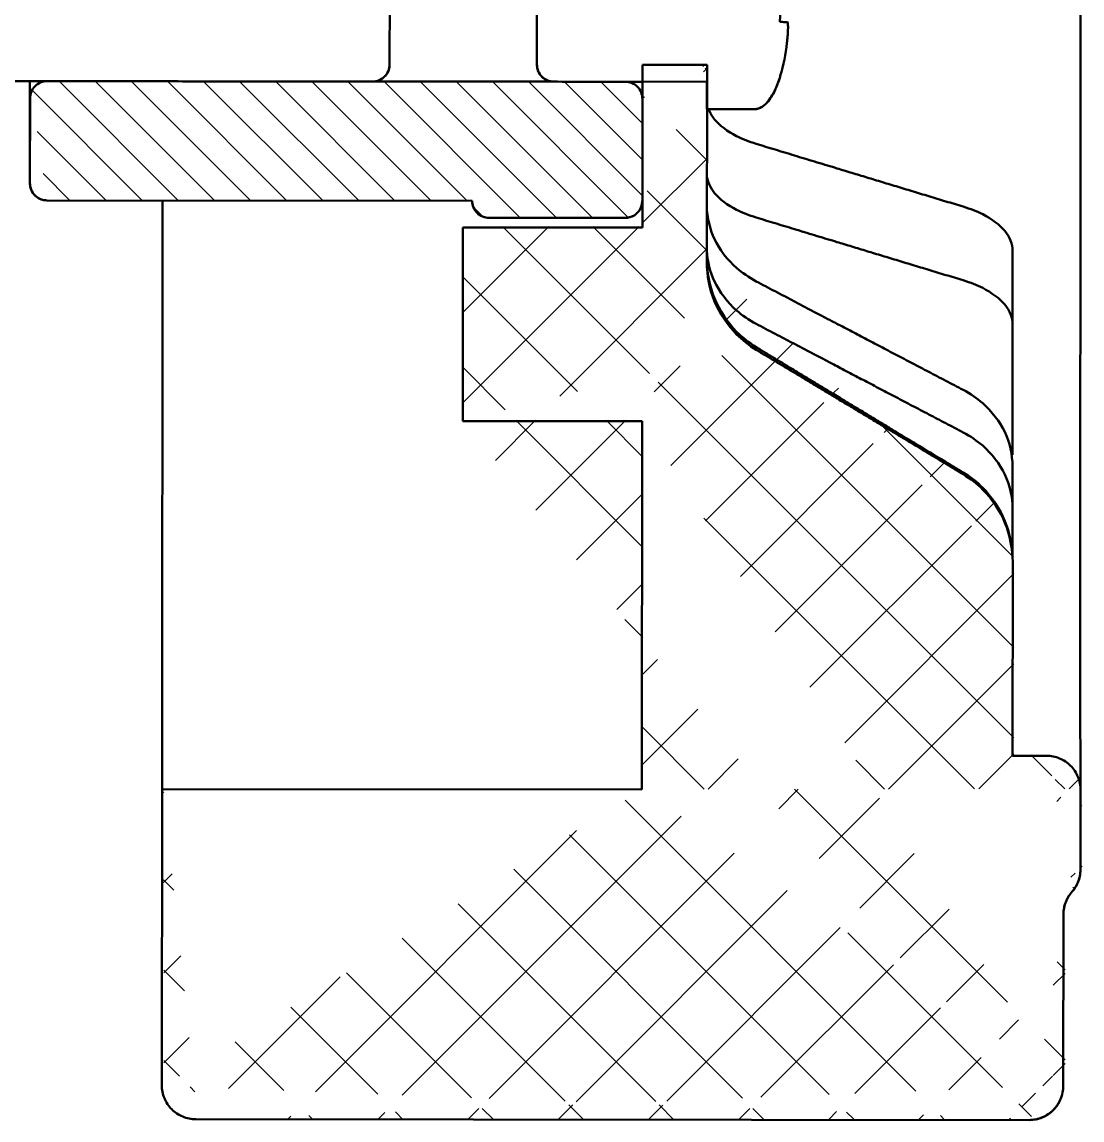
# Model space of a CAD drawing. Header units: inches. Extents: x -14 to 5184, y -66 to 1689.
# Drawn here: x 2471.72 to 2502.88, y 1568.76 to 1601.03 of the extents above; entities that cross this region are included whole.
import ezdxf

# ---------------------------------------------------------------- set-up
doc = ezdxf.new("R2010")
doc.units = ezdxf.units.IN
doc.header["$MEASUREMENT"] = 0
for name, color, linetype, lineweight in [('Видимые тонкие (ГОСТ)', 7, 'Continuous', 25), ('Видимый контур (ГОСТ)', 7, 'Continuous', 50), ('Штриховка (ГОСТ)', 7, 'Continuous', 18)]:
    doc.layers.add(name, color=color, linetype=linetype, lineweight=lineweight)

msp = doc.modelspace()

# ---------------------------------------------------------------- hatches: boundary and pattern name
at = {"layer": 'Штриховка (ГОСТ)', "ltscale": 0.5}
h = msp.add_hatch(dxfattribs=at)
h.set_pattern_fill('ANSI37', color=256, scale=15)
h.set_pattern_definition([(45, (-1048.1199, 862.4826), (-1.3258252, 1.3258252), []), (135, (-1048.1199, 862.4826), (-1.3258252, -1.3258252), [])])
edge = h.paths.add_edge_path()
edge.add_line((2489.9626, 1599.7812), (2491.8626, 1599.7831))
edge.add_line((2489.967, 1595.0179), (2489.9626, 1599.7812))
edge.add_line((2489.9635, 1598.7798), (2489.9663, 1595.7776))
edge.add_line((2484.6826, 1595.0179), (2489.967, 1595.0179))
edge.add_line((2491.8626, 1599.7831), (2491.8679, 1593.9787))
edge.add_line((2484.6826, 1589.3249), (2484.6826, 1595.0179))
edge.add_line((2489.965, 1589.3251), (2484.6826, 1589.3251))
edge.add_spline(control_points=[(2493.3256, 1591.487), (2493.1138, 1591.62), (2492.9098, 1591.7778), (2492.4853, 1592.2053), (2492.2387, 1592.5774), (2491.9648, 1593.2428), (2491.8803, 1593.6456), (2491.8682, 1594.0016)], knot_values=[0.1533423, 0.1533423, 0.1533423, 0.1533423, 0.2224938, 0.2224938, 0.3340767, 0.3340767, 0.4383753, 0.4383753, 0.4383753, 0.4383753], degree=3, periodic=0)
edge.add_spline(control_points=[(2500.8744, 1585.286), (2500.8671, 1585.6471), (2500.7812, 1586.0624), (2500.5027, 1586.7345), (2500.2552, 1587.1052), (2499.8305, 1587.5302), (2499.6294, 1587.6906), (2499.416, 1587.8189)], knot_values=[0.4495902, 0.4495902, 0.4495902, 0.4495902, 0.5564178, 0.5564178, 0.6678472, 0.6678472, 0.7366774, 0.7366774, 0.7366774, 0.7366774], degree=3, periodic=0)
edge.add_spline(control_points=[(2493.3256, 1591.487), (2495.8899, 1589.9392), (2499.416, 1587.8189)], knot_values=[0.2068793, 0.2068793, 0.2068793, 0.9123737, 0.9123737, 0.9123737], weights=[1.0088811, 1.0203141, 1.0064426], degree=2, periodic=0)
edge.add_line((2500.8761, 1585.1896), (2500.8814, 1579.4926))
edge.add_line((2500.8814, 1579.4926), (2501.8814, 1579.4936))
edge.add_spline(control_points=[(2502.6351, 1575.4942), (2502.5637, 1575.413), (2502.5009, 1575.3106), (2502.4144, 1575.1012), (2502.3856, 1574.956), (2502.3857, 1574.8325)], knot_values=[0.3763479, 0.3763479, 0.3763479, 0.3763479, 0.4072666, 0.4072666, 0.4442912, 0.4442912, 0.4442912, 0.4442912], degree=3, periodic=0)
edge.add_spline(control_points=[(2502.8845, 1576.1559), (2502.8846, 1576.0325), (2502.8559, 1575.8872), (2502.7694, 1575.6779), (2502.7066, 1575.5754), (2502.6351, 1575.4942)], knot_values=[0.444291, 0.444291, 0.444291, 0.444291, 0.4813156, 0.4813156, 0.5122343, 0.5122343, 0.5122343, 0.5122343], degree=3, periodic=0)
edge.add_line((2502.8823, 1578.4945), (2502.8845, 1576.1559))
edge.add_spline(control_points=[(2501.8814, 1579.4936), (2502.0048, 1579.4937), (2502.1501, 1579.4649), (2502.3782, 1579.3707), (2502.5014, 1579.2885), (2502.6761, 1579.1141), (2502.7585, 1578.9911), (2502.8532, 1578.7631), (2502.8822, 1578.6179), (2502.8823, 1578.4945)], knot_values=[0.2961944, 0.2961944, 0.2961944, 0.2961944, 0.3332183, 0.3332183, 0.3702424, 0.3702424, 0.4072668, 0.4072668, 0.4442915, 0.4442915, 0.4442915, 0.4442915], degree=3, periodic=0)
edge.add_line((2475.8823, 1578.4693), (2489.9823, 1578.4825))
edge.add_line((2475.8904, 1569.7647), (2475.8823, 1578.4693))
edge.add_spline(control_points=[(2476.8913, 1568.7656), (2476.7679, 1568.7655), (2476.6227, 1568.7942), (2476.3945, 1568.8885), (2476.2713, 1568.9707), (2476.0966, 1569.145), (2476.0142, 1569.2681), (2475.9196, 1569.496), (2475.8905, 1569.6413), (2475.8904, 1569.7647)], knot_values=[0, 0, 0, 0, 0.037024, 0.037024, 0.0740481, 0.0740481, 0.1110722, 0.1110722, 0.1480965, 0.1480965, 0.1480965, 0.1480965], degree=3, periodic=0)
edge.add_line((2501.3913, 1568.7884), (2476.8913, 1568.7656))
edge.add_spline(control_points=[(2502.3904, 1569.7894), (2502.3905, 1569.6659), (2502.3618, 1569.5207), (2502.2675, 1569.2925), (2502.1854, 1569.1693), (2502.011, 1568.9946), (2501.8879, 1568.9122), (2501.66, 1568.8176), (2501.5148, 1568.7885), (2501.3913, 1568.7884)], knot_values=[-0.1480969, -0.1480969, -0.1480969, -0.1480969, -0.1110725, -0.1110725, -0.0740482, -0.0740482, -0.037024, -0.037024, 0, 0, 0, 0], degree=3, periodic=0)
edge.add_line((2502.3857, 1574.8325), (2502.3904, 1569.7894))
edge.add_line((2489.972, 1578.4824), (2489.965, 1589.3251))
edge.add_spline(control_points=[(2502.3637, 1569.5587), (2502.3565, 1569.5282), (2502.3472, 1569.4955), (2502.3216, 1569.4211), (2502.3039, 1569.3789), (2502.2474, 1569.2668), (2502.2021, 1569.1987), (2502.0834, 1569.0602), (2502.004, 1568.9921), (2501.8272, 1568.8825), (2501.7268, 1568.8406), (2501.5479, 1568.7976), (2501.4693, 1568.7883), (2501.3912, 1568.7882)], knot_values=[0, 0, 0, 0, 0.0105576, 0.0105576, 0.0243585, 0.0243585, 0.0485574, 0.0485574, 0.0792156, 0.0792156, 0.1110337, 0.1110337, 0.134456, 0.134456, 0.134456, 0.134456], degree=3, periodic=0)
h = msp.add_hatch(dxfattribs=at)
h.set_pattern_fill('ANSI31', color=256, scale=6, angle=90)
h.set_pattern_definition([(135, (-935.4165, 862.4565), (-0.53033009, -0.53033009), [])])
edge = h.paths.add_edge_path()
edge.add_line((2484.9561, 1595.7774), (2472.4561, 1595.7888))
edge.add_spline(control_points=[(2472.4561, 1595.7888), (2472.3944, 1595.7889), (2472.3218, 1595.8034), (2472.2078, 1595.8507), (2472.1462, 1595.8919), (2472.0591, 1595.9793), (2472.018, 1596.0409), (2471.9709, 1596.155), (2471.9565, 1596.2277), (2471.9565, 1596.2894)], knot_values=[-0.0740532, -0.0740532, -0.0740532, -0.0740532, -0.055542, -0.055542, -0.0370297, -0.0370297, -0.0185157, -0.0185157, 0, 0, 0, 0], degree=3, periodic=0)
edge.add_spline(control_points=[(2472.456, 1595.7881), (2472.4257, 1595.7881), (2472.3952, 1595.791), (2472.3132, 1595.8061), (2472.2619, 1595.8245), (2472.169, 1595.8756), (2472.1262, 1595.909), (2472.0571, 1595.9834), (2472.0289, 1596.0243), (2471.9943, 1596.095), (2471.9834, 1596.1233), (2471.9713, 1596.1664), (2471.9679, 1596.1809), (2471.9636, 1596.2033), (2471.9623, 1596.2114), (2471.9603, 1596.2257), (2471.9596, 1596.2321), (2471.9586, 1596.2417), (2471.9583, 1596.2454), (2471.9575, 1596.2553), (2471.9572, 1596.2599), (2471.9564, 1596.2766), (2471.9564, 1596.2788), (2471.9562, 1596.2904), (2471.9562, 1596.2968), (2471.9559, 1596.325), (2471.9558, 1596.3532), (2471.9553, 1596.5015), (2471.9551, 1596.6964), (2471.9548, 1597.23), (2471.9547, 1597.5751), (2471.9549, 1598.3622), (2471.955, 1598.8115), (2471.9553, 1599.2886)], knot_values=[1.0581138, 1.0581138, 1.0581138, 1.0581138, 1.0672072, 1.0672072, 1.0831379, 1.0831379, 1.0990313, 1.0990313, 1.113614, 1.113614, 1.1226574, 1.1226574, 1.1271294, 1.1271294, 1.1296951, 1.1296951, 1.1318693, 1.1318693, 1.133435, 1.133435, 1.1367674, 1.1367674, 1.1494336, 1.1494336, 1.1752432, 1.1752432, 1.2315282, 1.2315282, 1.3909556, 1.3909556, 1.5503199, 1.5503199, 1.7063868, 1.7063868, 1.7063868, 1.7063868], degree=3, periodic=0)
edge.add_spline(control_points=[(2472.4561, 1595.7888), (2472.3944, 1595.7889), (2472.3218, 1595.8034), (2472.2078, 1595.8507), (2472.1462, 1595.8919), (2472.0591, 1595.9793), (2472.018, 1596.0409), (2471.9709, 1596.155), (2471.9565, 1596.2277), (2471.9565, 1596.2894)], knot_values=[-0.0740532, -0.0740532, -0.0740532, -0.0740532, -0.055542, -0.055542, -0.0370297, -0.0370297, -0.0185157, -0.0185157, 0, 0, 0, 0], degree=3, periodic=0)
edge.add_spline(control_points=[(2472.456, 1595.7881), (2472.4257, 1595.7881), (2472.3952, 1595.791), (2472.3132, 1595.8061), (2472.2619, 1595.8245), (2472.169, 1595.8756), (2472.1262, 1595.909), (2472.0571, 1595.9834), (2472.0289, 1596.0243), (2471.9943, 1596.095), (2471.9834, 1596.1233), (2471.9713, 1596.1664), (2471.9679, 1596.1809), (2471.9636, 1596.2033), (2471.9623, 1596.2114), (2471.9603, 1596.2257), (2471.9596, 1596.2321), (2471.9586, 1596.2417), (2471.9583, 1596.2454), (2471.9575, 1596.2553), (2471.9572, 1596.2599), (2471.9564, 1596.2766), (2471.9564, 1596.2788), (2471.9562, 1596.2904), (2471.9562, 1596.2968), (2471.9559, 1596.325), (2471.9558, 1596.3532), (2471.9553, 1596.5015), (2471.9551, 1596.6964), (2471.9548, 1597.23), (2471.9547, 1597.5751), (2471.9549, 1598.3622), (2471.955, 1598.8115), (2471.9553, 1599.2886)], knot_values=[1.0581138, 1.0581138, 1.0581138, 1.0581138, 1.0672072, 1.0672072, 1.0831379, 1.0831379, 1.0990313, 1.0990313, 1.113614, 1.113614, 1.1226574, 1.1226574, 1.1271294, 1.1271294, 1.1296951, 1.1296951, 1.1318693, 1.1318693, 1.133435, 1.133435, 1.1367674, 1.1367674, 1.1494336, 1.1494336, 1.1752432, 1.1752432, 1.2315282, 1.2315282, 1.3909556, 1.3909556, 1.5503199, 1.5503199, 1.7063868, 1.7063868, 1.7063868, 1.7063868], degree=3, periodic=0)
edge.add_spline(control_points=[(2472.4561, 1595.7888), (2472.3944, 1595.7889), (2472.3218, 1595.8034), (2472.2078, 1595.8507), (2472.1462, 1595.8919), (2472.0591, 1595.9793), (2472.018, 1596.0409), (2471.9709, 1596.155), (2471.9565, 1596.2277), (2471.9565, 1596.2894)], knot_values=[-0.0740532, -0.0740532, -0.0740532, -0.0740532, -0.055542, -0.055542, -0.0370297, -0.0370297, -0.0185157, -0.0185157, 0, 0, 0, 0], degree=3, periodic=0)
edge.add_spline(control_points=[(2472.456, 1595.7881), (2472.4257, 1595.7881), (2472.3952, 1595.791), (2472.3132, 1595.8061), (2472.2619, 1595.8245), (2472.169, 1595.8756), (2472.1262, 1595.909), (2472.0571, 1595.9834), (2472.0289, 1596.0243), (2471.9943, 1596.095), (2471.9834, 1596.1233), (2471.9713, 1596.1664), (2471.9679, 1596.1809), (2471.9636, 1596.2033), (2471.9623, 1596.2114), (2471.9603, 1596.2257), (2471.9596, 1596.2321), (2471.9586, 1596.2417), (2471.9583, 1596.2454), (2471.9575, 1596.2553), (2471.9572, 1596.2599), (2471.9564, 1596.2766), (2471.9564, 1596.2788), (2471.9562, 1596.2904), (2471.9562, 1596.2968), (2471.9559, 1596.325), (2471.9558, 1596.3532), (2471.9553, 1596.5015), (2471.9551, 1596.6964), (2471.9548, 1597.23), (2471.9547, 1597.5751), (2471.9549, 1598.3622), (2471.955, 1598.8115), (2471.9553, 1599.2886)], knot_values=[1.0581138, 1.0581138, 1.0581138, 1.0581138, 1.0672072, 1.0672072, 1.0831379, 1.0831379, 1.0990313, 1.0990313, 1.113614, 1.113614, 1.1226574, 1.1226574, 1.1271294, 1.1271294, 1.1296951, 1.1296951, 1.1318693, 1.1318693, 1.133435, 1.133435, 1.1367674, 1.1367674, 1.1494336, 1.1494336, 1.1752432, 1.1752432, 1.2315282, 1.2315282, 1.3909556, 1.3909556, 1.5503199, 1.5503199, 1.7063868, 1.7063868, 1.7063868, 1.7063868], degree=3, periodic=0)
edge.add_spline(control_points=[(2472.4561, 1595.7888), (2472.3944, 1595.7889), (2472.3218, 1595.8034), (2472.2078, 1595.8507), (2472.1462, 1595.8919), (2472.0591, 1595.9793), (2472.018, 1596.0409), (2471.9709, 1596.155), (2471.9565, 1596.2277), (2471.9565, 1596.2894)], knot_values=[-0.0740532, -0.0740532, -0.0740532, -0.0740532, -0.055542, -0.055542, -0.0370297, -0.0370297, -0.0185157, -0.0185157, 0, 0, 0, 0], degree=3, periodic=0)
edge.add_spline(control_points=[(2472.456, 1595.7881), (2472.4257, 1595.7881), (2472.3952, 1595.791), (2472.3132, 1595.8061), (2472.2619, 1595.8245), (2472.169, 1595.8756), (2472.1262, 1595.909), (2472.0571, 1595.9834), (2472.0289, 1596.0243), (2471.9943, 1596.095), (2471.9834, 1596.1233), (2471.9713, 1596.1664), (2471.9679, 1596.1809), (2471.9636, 1596.2033), (2471.9623, 1596.2114), (2471.9603, 1596.2257), (2471.9596, 1596.2321), (2471.9586, 1596.2417), (2471.9583, 1596.2454), (2471.9575, 1596.2553), (2471.9572, 1596.2599), (2471.9564, 1596.2766), (2471.9564, 1596.2788), (2471.9562, 1596.2904), (2471.9562, 1596.2968), (2471.9559, 1596.325), (2471.9558, 1596.3532), (2471.9553, 1596.5015), (2471.9551, 1596.6964), (2471.9548, 1597.23), (2471.9547, 1597.5751), (2471.9549, 1598.3622), (2471.955, 1598.8115), (2471.9553, 1599.2886)], knot_values=[1.0581138, 1.0581138, 1.0581138, 1.0581138, 1.0672072, 1.0672072, 1.0831379, 1.0831379, 1.0990313, 1.0990313, 1.113614, 1.113614, 1.1226574, 1.1226574, 1.1271294, 1.1271294, 1.1296951, 1.1296951, 1.1318693, 1.1318693, 1.133435, 1.133435, 1.1367674, 1.1367674, 1.1494336, 1.1494336, 1.1752432, 1.1752432, 1.2315282, 1.2315282, 1.3909556, 1.3909556, 1.5503199, 1.5503199, 1.7063868, 1.7063868, 1.7063868, 1.7063868], degree=3, periodic=0)
edge.add_spline(control_points=[(2472.4561, 1595.7888), (2472.3944, 1595.7889), (2472.3218, 1595.8034), (2472.2078, 1595.8507), (2472.1462, 1595.8919), (2472.0591, 1595.9793), (2472.018, 1596.0409), (2471.9709, 1596.155), (2471.9565, 1596.2277), (2471.9565, 1596.2894)], knot_values=[-0.0740532, -0.0740532, -0.0740532, -0.0740532, -0.055542, -0.055542, -0.0370297, -0.0370297, -0.0185157, -0.0185157, 0, 0, 0, 0], degree=3, periodic=0)
edge.add_spline(control_points=[(2472.456, 1595.7881), (2472.4257, 1595.7881), (2472.3952, 1595.791), (2472.3132, 1595.8061), (2472.2619, 1595.8245), (2472.169, 1595.8756), (2472.1262, 1595.909), (2472.0571, 1595.9834), (2472.0289, 1596.0243), (2471.9943, 1596.095), (2471.9834, 1596.1233), (2471.9713, 1596.1664), (2471.9679, 1596.1809), (2471.9636, 1596.2033), (2471.9623, 1596.2114), (2471.9603, 1596.2257), (2471.9596, 1596.2321), (2471.9586, 1596.2417), (2471.9583, 1596.2454), (2471.9575, 1596.2553), (2471.9572, 1596.2599), (2471.9564, 1596.2766), (2471.9564, 1596.2788), (2471.9562, 1596.2904), (2471.9562, 1596.2968), (2471.9559, 1596.325), (2471.9558, 1596.3532), (2471.9553, 1596.5015), (2471.9551, 1596.6964), (2471.9548, 1597.23), (2471.9547, 1597.5751), (2471.9549, 1598.3622), (2471.955, 1598.8115), (2471.9553, 1599.2886)], knot_values=[1.0581138, 1.0581138, 1.0581138, 1.0581138, 1.0672072, 1.0672072, 1.0831379, 1.0831379, 1.0990313, 1.0990313, 1.113614, 1.113614, 1.1226574, 1.1226574, 1.1271294, 1.1271294, 1.1296951, 1.1296951, 1.1318693, 1.1318693, 1.133435, 1.133435, 1.1367674, 1.1367674, 1.1494336, 1.1494336, 1.1752432, 1.1752432, 1.2315282, 1.2315282, 1.3909556, 1.3909556, 1.5503199, 1.5503199, 1.7063868, 1.7063868, 1.7063868, 1.7063868], degree=3, periodic=0)
edge.add_spline(control_points=[(2472.4561, 1595.7888), (2472.3944, 1595.7889), (2472.3218, 1595.8034), (2472.2078, 1595.8507), (2472.1462, 1595.8919), (2472.0591, 1595.9793), (2472.018, 1596.0409), (2471.9709, 1596.155), (2471.9565, 1596.2277), (2471.9565, 1596.2894)], knot_values=[-0.0740532, -0.0740532, -0.0740532, -0.0740532, -0.055542, -0.055542, -0.0370297, -0.0370297, -0.0185157, -0.0185157, 0, 0, 0, 0], degree=3, periodic=0)
edge.add_line((2471.9565, 1596.2894), (2471.9588, 1598.7902))
edge.add_spline(control_points=[(2471.9588, 1598.7902), (2471.9589, 1598.8519), (2471.9734, 1598.9246), (2472.0208, 1599.0387), (2472.062, 1599.1003), (2472.1494, 1599.1875), (2472.211, 1599.2286), (2472.325, 1599.2758), (2472.3976, 1599.2902), (2472.4593, 1599.2901)], knot_values=[0.148145, 0.148145, 0.148145, 0.148145, 0.1666737, 0.1666737, 0.1851987, 0.1851987, 0.2037152, 0.2037152, 0.2222222, 0.2222222, 0.2222222, 0.2222222], degree=3, periodic=0)
edge.add_line((2472.4593, 1599.2901), (2489.4593, 1599.275))
edge.add_spline(control_points=[(2489.4593, 1599.275), (2489.521, 1599.275), (2489.5936, 1599.2604), (2489.7075, 1599.2131), (2489.7691, 1599.1719), (2489.8563, 1599.0844), (2489.8974, 1599.0227), (2489.9445, 1598.9085), (2489.9589, 1598.8358), (2489.9588, 1598.774)], knot_values=[0.0740763, 0.0740763, 0.0740763, 0.0740763, 0.0925813, 0.0925813, 0.1110984, 0.1110984, 0.1296274, 0.1296274, 0.1481623, 0.1481623, 0.1481623, 0.1481623], degree=3, periodic=0)
edge.add_line((2489.9588, 1598.774), (2489.9561, 1595.7719))
edge.add_ellipse((2489.4561, 1595.7724), major_axis=(0.4234, 0.266), ratio=0.9999995, start_angle=237.81076, end_angle=327.81076, ccw=False)
edge.add_line((2489.4556, 1595.2724), (2485.4556, 1595.2761))
edge.add_ellipse((2485.4561, 1595.7761), major_axis=(-0.4234, -0.266), ratio=0.9999995, start_angle=-32.18924, end_angle=57.81076, ccw=False)
edge.add_line((2484.9561, 1595.7766), (2484.9561, 1595.7774))

# ---------------------------------------------------------------- linework, layer by layer
at = {"layer": 'Видимые тонкие (ГОСТ)', "ltscale": 0.5}
msp.add_line((2489.521, 1599.275), (2472.3976, 1599.2902), dxfattribs=at)
at = {"layer": 'Видимый контур (ГОСТ)'}
for p, q in [((2482.5304, 1599.7829), (2482.5332, 1602.7769)), ((2486.8626, 1602.7713), (2486.8598, 1599.7782)), ((2491.8598, 1599.7738), (2489.9598, 1599.7755)), ((2491.8544, 1593.9694), (2491.8598, 1599.7738)), ((2471.4592, 1599.289), (2472.4148, 1599.2882)), ((2487.3593, 1599.2769), (2491.8593, 1599.2729)), ((2489.5111, 1599.2723), (2489.9592, 1599.2719)), ((2491.8593, 1599.2729), (2491.8586, 1598.4721)), ((2471.9588, 1598.7902), (2471.9565, 1596.2894)), ((2491.8586, 1598.4721), (2493.2586, 1598.4708)), ((2493.2585, 1598.4688), (2491.8586, 1598.4701)), ((2484.956, 1595.7765), (2472.456, 1595.7881)), ((2472.4561, 1595.7888), (2484.9561, 1595.7774)), ((2475.8561, 1595.7857), (2475.8561, 1595.785)), ((2484.9533, 1595.7743), (2484.9533, 1595.7765)), ((2484.9561, 1595.7774), (2484.9561, 1595.7766)), ((2489.4525, 1595.2705), (2485.4525, 1595.2742)), ((2485.4556, 1595.2761), (2489.4556, 1595.2724)), ((2500.8407, 1588.3074), (2500.8412, 1592.1471)), ((2489.9501, 1589.3022), (2489.94, 1578.4767)), ((2500.8397, 1585.3939), (2500.8416, 1586.7333)), ((2500.8409, 1579.4666), (2500.8462, 1585.1636)), ((2501.8409, 1579.4657), (2500.8409, 1579.4666)), ((2489.94, 1578.4767), (2475.84, 1578.4897)), ((2502.8378, 1576.1262), (2502.84, 1578.4648)), ((2502.3319, 1569.7606), (2502.3366, 1574.8038)), ((2476.8309, 1568.784), (2501.3309, 1568.7613)), ((2476.831, 1568.7842), (2501.331, 1568.7615))]:
    msp.add_line(p, q, dxfattribs=at)
at = {"layer": 'Видимый контур (ГОСТ)', "ltscale": 0.5}
for p, q in [((2489.9598, 1599.7755), (2489.9598, 1594.9955)), ((2475.856, 1595.7857), (2475.84, 1578.4897)), ((2484.6826, 1594.9955), (2484.6826, 1589.3025)), ((2484.6826, 1594.9955), (2489.9598, 1594.9955)), ((2489.9501, 1589.3022), (2484.6826, 1589.3022)), ((2475.8319, 1569.7851), (2475.84, 1578.4897))]:
    msp.add_line(p, q, dxfattribs=at)
at = {"layer": 'Видимый контур (ГОСТ)', "extrusion": (0, 0, -1)}
for centre, major_axis, ratio, start_param, end_param in [((2488.7836, 1602.3546), (5.2238, -2.9448), 0.0017133, 6.2410328, 6.2812829), ((2488.7836, 1602.3546), (5.2238, -2.9448), 0.0017133, 6.2811944, 6.299893), ((2485.4533, 1595.7743), (0.2421, 0.4377), 0.9994161, 2.6375933, 4.2083897), ((2485.4561, 1595.7761), (-0.4234, -0.266), 0.9999995, 5.2741972, 6.8449935), ((2484.9611, 1601.2765), (-0.0051, -5.5), 0.0008567, 6.2650345, 6.282646), ((2484.9611, 1601.2765), (-0.0051, -5.5), 0.0008567, 6.2826452, 6.2831844), ((2489.4561, 1595.7724), (0.4234, 0.266), 0.9999995, 0.5618082, 2.1326045), ((2489.4533, 1595.7706), (-0.2421, -0.4377), 0.9994161, 5.2173778, 5.779186), ((2500.8611, 1601.2608), (0.0149, 16.0906), 0.0008563, 4.1103797, 4.2659064), ((2500.8609, 1601.2344), (0.0148, 16.0566), 0.000853, 3.5861538, 3.7420103)]:
    msp.add_ellipse(centre, major_axis=major_axis, ratio=ratio, start_param=start_param, end_param=end_param, dxfattribs=at)
at = {"layer": 'Видимый контур (ГОСТ)'}
for points, knots in [([(2502.8387, 1578.5159), (2502.8387, 1578.5197), (2502.8386, 1578.5245), (2502.838, 1578.5812), (2502.8373, 1578.6893), (2502.8352, 1579.2597), (2502.834, 1580.036), (2502.8324, 1582.2481), (2502.8321, 1583.7413), (2502.8325, 1587.2326), (2502.8332, 1589.275), (2502.8355, 1593.6459), (2502.8371, 1596.0288), (2502.841, 1600.8332), (2502.8434, 1603.3144), (2502.8486, 1608.064), (2502.8515, 1610.3915), (2502.8575, 1614.604), (2502.8606, 1616.5414), (2502.8667, 1619.7889), (2502.8698, 1621.1395), (2502.8754, 1623.0916), (2502.8781, 1623.7223), (2502.8805, 1623.9696), (2502.8808, 1623.9905), (2502.881, 1624.0037)], [0.2615678, 0.2615678, 0.2615678, 0.2615678, 0.2873283, 0.2873283, 0.5466366, 0.5466366, 1.2399176, 1.2399176, 1.9648387, 1.9648387, 2.6909411, 2.6909411, 3.417188, 3.417188, 4.143471, 4.143471, 4.8697608, 4.8697608, 5.5960387, 5.5960387, 6.3222664, 6.3222664, 7.0482955, 7.0482955, 7.1366388, 7.1366388, 7.1366388, 7.1366388]), ([(2487.3121, 1603.2717), (2487.3059, 1603.2711), (2487.2997, 1603.2704), (2487.2413, 1603.2622), (2487.1895, 1603.2464), (2487.0944, 1603.1997), (2487.05, 1603.1682), (2486.9742, 1603.0938), (2486.9419, 1603.0499), (2486.8934, 1602.9554), (2486.8766, 1602.9034), (2486.8667, 1602.8399), (2486.8653, 1602.8282), (2486.864, 1602.8138), (2486.8638, 1602.8104), (2486.8634, 1602.8047), (2486.8632, 1602.8023), (2486.863, 1602.7972), (2486.8629, 1602.7946), (2486.8627, 1602.7905), (2486.8627, 1602.7889), (2486.8626, 1602.7854), (2486.8625, 1602.7838), (2486.8624, 1602.7793), (2486.8624, 1602.7772), (2486.8623, 1602.7682), (2486.8623, 1602.7606), (2486.862, 1602.7174), (2486.8618, 1602.6583), (2486.8615, 1602.4944), (2486.8612, 1602.3886), (2486.8608, 1602.1465), (2486.8606, 1602.0079), (2486.8603, 1601.7142), (2486.8601, 1601.5553), (2486.8598, 1601.2375), (2486.8596, 1601.0745), (2486.8594, 1600.7647), (2486.8593, 1600.6141), (2486.8592, 1600.3438), (2486.8592, 1600.2207), (2486.8592, 1600.0171), (2486.8592, 1599.9341), (2486.8594, 1599.8176), (2486.8593, 1599.7936), (2486.8597, 1599.7664), (2486.8597, 1599.7642), (2486.86, 1599.7573), (2486.86, 1599.7553), (2486.8603, 1599.7496), (2486.8605, 1599.7454), (2486.861, 1599.7373), (2486.8613, 1599.7334), (2486.8622, 1599.7234), (2486.8629, 1599.717), (2486.8654, 1599.6975), (2486.8677, 1599.6842), (2486.8772, 1599.6393), (2486.887, 1599.608), (2486.9199, 1599.5309), (2486.9478, 1599.4862), (2487.0161, 1599.4072), (2487.0579, 1599.3721), (2487.1491, 1599.3177), (2487.1997, 1599.2976), (2487.2702, 1599.282), (2487.2892, 1599.2789), (2487.3084, 1599.2769)], [0.00509392, 0.00509392, 0.00509392, 0.00509392, 0.00695757, 0.00695757, 0.02279538, 0.02279538, 0.03873067, 0.03873067, 0.05466235, 0.05466235, 0.07059274, 0.07059274, 0.07408036, 0.07408036, 0.07519684, 0.07519684, 0.07607766, 0.07607766, 0.07734181, 0.07734181, 0.07864594, 0.07864594, 0.08085744, 0.08085744, 0.08629825, 0.08629825, 0.10261451, 0.10261451, 0.15218048, 0.15218048, 0.20103452, 0.20103452, 0.24891737, 0.24891737, 0.29675849, 0.29675849, 0.34458381, 0.34458381, 0.39240697, 0.39240697, 0.44023774, 0.44023774, 0.48809872, 0.48809872, 0.5360537, 0.5360537, 0.53995061, 0.53995061, 0.54116027, 0.54116027, 0.54271805, 0.54271805, 0.54394953, 0.54394953, 0.54589037, 0.54589037, 0.54993232, 0.54993232, 0.55967589, 0.55967589, 0.57509252, 0.57509252, 0.59102739, 0.59102739, 0.6069588, 0.6069588, 0.61270738, 0.61270738, 0.61270738, 0.61270738]), ([(2494.0036, 1601.5111), (2494.0063, 1601.4317), (2494.0076, 1601.3521), (2494.0074, 1601.1922), (2494.006, 1601.1117), (2494.0031, 1601.0314)], [0.000285993, 0.000285993, 0.000285993, 0.000285993, 0.02412546, 0.02412546, 0.048249921, 0.048249921, 0.048249921, 0.048249921]), ([(2494.0031, 1601.0314), (2494.0942, 1601.0306), (2494.156, 1601.0298), (2494.2114, 1601.0287), (2494.2202, 1601.0286), (2494.2254, 1601.028), (2494.2285, 1601.0237), (2494.2331, 1601.0085), (2494.2356, 1600.9971), (2494.2399, 1600.9515), (2494.2411, 1600.9206), (2494.2412, 1600.8386), (2494.2394, 1600.7861), (2494.2348, 1600.6989), (2494.232, 1600.6564), (2494.2224, 1600.5395), (2494.2145, 1600.4663), (2494.1714, 1600.0936), (2494.1097, 1599.759), (2494.0111, 1599.4387), (2494.0071, 1599.4258), (2494.0029, 1599.4128)], [0, 0, 0, 0, 0.0899519, 0.0899519, 0.1264019, 0.1264019, 0.2065144, 0.2065144, 0.2647303, 0.2647303, 0.3262898, 0.3262898, 0.4040246, 0.4040246, 0.473425, 0.473425, 0.5855119, 0.5855119, 1.2915776, 1.2915776, 1.3214008, 1.3214008, 1.3214008, 1.3214008]), ([(2482.0299, 1599.2826), (2482.0916, 1599.2826), (2482.1642, 1599.2969), (2482.2783, 1599.3441), (2482.3399, 1599.3852), (2482.4272, 1599.4725), (2482.4684, 1599.5341), (2482.5158, 1599.6483), (2482.5303, 1599.7211), (2482.5304, 1599.7829)], [0, 0, 0, 0, 0.01850408, 0.01850408, 0.037019123, 0.037019123, 0.05555129, 0.05555129, 0.074106859, 0.074106859, 0.074106859, 0.074106859]), ([(2482.077, 1599.2826), (2482.0844, 1599.2833), (2482.0918, 1599.2841), (2482.1515, 1599.2924), (2482.2033, 1599.3083), (2482.2983, 1599.355), (2482.3428, 1599.3865), (2482.4186, 1599.4609), (2482.4509, 1599.5048), (2482.4994, 1599.5992), (2482.5162, 1599.6512), (2482.5265, 1599.7169), (2482.528, 1599.7309), (2482.5291, 1599.7459), (2482.5293, 1599.7486), (2482.5297, 1599.7548), (2482.5298, 1599.7581), (2482.53, 1599.7628), (2482.5301, 1599.7645), (2482.5302, 1599.7681), (2482.5302, 1599.7696), (2482.5303, 1599.7731), (2482.5303, 1599.7746), (2482.5303, 1599.7761)], [0.004716334, 0.004716334, 0.004716334, 0.004716334, 0.006957566, 0.006957566, 0.022795383, 0.022795383, 0.038730673, 0.038730673, 0.054662352, 0.054662352, 0.070592739, 0.070592739, 0.074707003, 0.074707003, 0.075608939, 0.075608939, 0.07705342, 0.07705342, 0.078280624, 0.078280624, 0.080173107, 0.080173107, 0.083432196, 0.083432196, 0.083432196, 0.083432196]), ([(2486.8598, 1599.7782), (2486.8597, 1599.7163), (2486.8741, 1599.6435), (2486.9213, 1599.5292), (2486.9624, 1599.4675), (2487.0496, 1599.38), (2487.1111, 1599.3388), (2487.2251, 1599.2914), (2487.2976, 1599.2769), (2487.3593, 1599.2769)], [-0.074113445, -0.074113445, -0.074113445, -0.074113445, -0.055551585, -0.055551585, -0.037017386, -0.037017386, -0.018502767, -0.018502767, 0, 0, 0, 0]), ([(2493.2585, 1598.4688), (2493.297, 1598.4688), (2493.3359, 1598.4752), (2493.4102, 1598.499), (2493.4462, 1598.5167), (2493.5214, 1598.5644), (2493.5599, 1598.5966), (2493.646, 1598.6825), (2493.6907, 1598.7399), (2493.7957, 1598.897), (2493.8493, 1599.002), (2493.9383, 1599.2073), (2493.975, 1599.308), (2494.0074, 1599.4098)], [0, 0, 0, 0, 0.01155831, 0.01155831, 0.02339945, 0.02339945, 0.03827497, 0.03827497, 0.05988259, 0.05988259, 0.09495715, 0.09495715, 0.12701976, 0.12701976, 0.12701976, 0.12701976]), ([(2493.2586, 1598.4708), (2493.3054, 1598.4708), (2493.3508, 1598.48), (2493.4447, 1598.516), (2493.4911, 1598.5446), (2493.6509, 1598.6722), (2493.7411, 1598.8096), (2493.8779, 1599.0566), (2493.9468, 1599.2223), (2494.0066, 1599.4101)], [-0.30376401, -0.30376401, -0.30376401, -0.30376401, -0.28655729, -0.28655729, -0.26676724, -0.26676724, -0.21140051, -0.21140051, -0.14090322, -0.14090322, -0.14090322, -0.14090322]), ([(2471.9553, 1599.2886), (2471.955, 1598.8115), (2471.9549, 1598.3622), (2471.9547, 1597.5751), (2471.9548, 1597.23), (2471.9551, 1596.6964), (2471.9553, 1596.5015), (2471.9558, 1596.3532), (2471.9559, 1596.325), (2471.9562, 1596.2968), (2471.9562, 1596.2904), (2471.9564, 1596.2788), (2471.9564, 1596.2766), (2471.9572, 1596.2599), (2471.9575, 1596.2553), (2471.9583, 1596.2454), (2471.9586, 1596.2417), (2471.9596, 1596.2321), (2471.9603, 1596.2257), (2471.9623, 1596.2114), (2471.9636, 1596.2033), (2471.9679, 1596.1809), (2471.9713, 1596.1664), (2471.9834, 1596.1233), (2471.9943, 1596.095), (2472.0289, 1596.0243), (2472.0571, 1595.9834), (2472.1262, 1595.909), (2472.169, 1595.8756), (2472.2619, 1595.8245), (2472.3132, 1595.8061), (2472.3952, 1595.791), (2472.4257, 1595.7881), (2472.456, 1595.7881)], [1.05811383, 1.05811383, 1.05811383, 1.05811383, 1.21418078, 1.21418078, 1.37354505, 1.37354505, 1.53297242, 1.53297242, 1.58925742, 1.58925742, 1.61506703, 1.61506703, 1.62773328, 1.62773328, 1.63106566, 1.63106566, 1.63263132, 1.63263132, 1.63480551, 1.63480551, 1.63737127, 1.63737127, 1.64184327, 1.64184327, 1.65088669, 1.65088669, 1.6654694, 1.6654694, 1.6813627, 1.6813627, 1.69729341, 1.69729341, 1.70638682, 1.70638682, 1.70638682, 1.70638682]), ([(2472.4593, 1599.2901), (2472.3976, 1599.2902), (2472.325, 1599.2758), (2472.211, 1599.2286), (2472.1494, 1599.1875), (2472.062, 1599.1003), (2472.0208, 1599.0387), (2471.9734, 1598.9246), (2471.9589, 1598.8519), (2471.9588, 1598.7902)], [0.148145049, 0.148145049, 0.148145049, 0.148145049, 0.166651994, 0.166651994, 0.185168523, 0.185168523, 0.20369358, 0.20369358, 0.222222192, 0.222222192, 0.222222192, 0.222222192]), ([(2489.9588, 1598.774), (2489.9589, 1598.8358), (2489.9445, 1598.9085), (2489.8974, 1599.0227), (2489.8563, 1599.0844), (2489.7691, 1599.1719), (2489.7075, 1599.2131), (2489.5936, 1599.2604), (2489.521, 1599.275), (2489.4593, 1599.275)], [0.074076339, 0.074076339, 0.074076339, 0.074076339, 0.092611193, 0.092611193, 0.111140181, 0.111140181, 0.12965732, 0.12965732, 0.148162276, 0.148162276, 0.148162276, 0.148162276]), ([(2491.9075, 1598.4704), (2491.9469, 1598.3646), (2492.0061, 1598.2601), (2492.2217, 1597.9964), (2492.4674, 1597.8098), (2492.891, 1597.5953), (2493.0947, 1597.516), (2493.3062, 1597.4491)], [1.39938138, 1.39938138, 1.39938138, 1.39938138, 1.45855332, 1.45855332, 1.57013617, 1.57013617, 1.63928765, 1.63928765, 1.63928765, 1.63928765]), ([(2493.3053, 1595.2848), (2493.0938, 1595.3516), (2492.8901, 1595.4309), (2492.4665, 1595.6455), (2492.2208, 1595.832), (2491.9593, 1596.1518), (2491.8791, 1596.3333), (2491.8577, 1596.4997)], [0.15334232, 0.15334232, 0.15334232, 0.15334232, 0.2224938, 0.2224938, 0.33407665, 0.33407665, 0.42956496, 0.42956496, 0.42956496, 0.42956496]), ([(2471.9565, 1596.2894), (2471.9565, 1596.2277), (2471.9709, 1596.155), (2472.018, 1596.0409), (2472.0591, 1595.9793), (2472.1462, 1595.8919), (2472.2078, 1595.8507), (2472.3218, 1595.8034), (2472.3944, 1595.7889), (2472.4561, 1595.7888)], [-0.074053192, -0.074053192, -0.074053192, -0.074053192, -0.055537472, -0.055537472, -0.037023522, -0.037023522, -0.018511209, -0.018511209, 0, 0, 0, 0]), ([(2491.8566, 1595.5238), (2491.8765, 1595.2322), (2491.9573, 1594.9122), (2492.2207, 1594.3548), (2492.4664, 1594.0321), (2492.89, 1593.661), (2493.0937, 1593.5239), (2493.3052, 1593.4083)], [1.36156277, 1.36156277, 1.36156277, 1.36156277, 1.45855332, 1.45855332, 1.57013617, 1.57013617, 1.63928765, 1.63928765, 1.63928765, 1.63928765]), ([(2499.3888, 1595.6049), (2499.6019, 1595.5404), (2499.8027, 1595.4599), (2500.2265, 1595.2466), (2500.4732, 1595.0607), (2500.7559, 1594.7171), (2500.8422, 1594.4987), (2500.8422, 1594.3129)], [1.0432427, 1.0432427, 1.0432427, 1.0432427, 1.1120729, 1.1120729, 1.22350223, 1.22350223, 1.33476456, 1.33476456, 1.33476456, 1.33476456]), ([(2493.3059, 1592.1594), (2493.0944, 1592.275), (2492.8907, 1592.4122), (2492.4671, 1592.7832), (2492.2214, 1593.106), (2491.953, 1593.674), (2491.8706, 1594.0098), (2491.8552, 1594.3108)], [0.15334232, 0.15334232, 0.15334232, 0.15334232, 0.2224938, 0.2224938, 0.33407665, 0.33407665, 0.43505485, 0.43505485, 0.43505485, 0.43505485]), ([(2493.3085, 1591.3954), (2493.0949, 1591.5239), (2492.8934, 1591.6845), (2492.4696, 1592.1092), (2492.2231, 1592.4788), (2491.9403, 1593.1633), (2491.854, 1593.5992), (2491.8544, 1593.9694)], [0.15322088, 0.15322088, 0.15322088, 0.15322088, 0.22214217, 0.22214217, 0.3332195, 0.3332195, 0.44430492, 0.44430492, 0.44430492, 0.44430492]), ([(2491.8547, 1593.9912), (2491.8661, 1593.6351), (2491.9498, 1593.2321), (2492.2226, 1592.5661), (2492.4684, 1592.1936), (2492.8921, 1591.7653), (2493.0959, 1591.607), (2493.3074, 1591.4736)], [1.35423077, 1.35423077, 1.35423077, 1.35423077, 1.45855332, 1.45855332, 1.57013617, 1.57013617, 1.63928765, 1.63928765, 1.63928765, 1.63928765]), ([(2500.8412, 1592.1471), (2500.8417, 1592.3332), (2500.7553, 1592.5523), (2500.4723, 1592.8963), (2500.2256, 1593.0822), (2499.8017, 1593.2955), (2499.6009, 1593.376), (2499.3878, 1593.4405)], [0.44486985, 0.44486985, 0.44486985, 0.44486985, 0.55641783, 0.55641783, 0.66784716, 0.66784716, 0.73667737, 0.73667737, 0.73667737, 0.73667737]), ([(2499.3876, 1590.2201), (2499.6007, 1590.1086), (2499.8015, 1589.9693), (2500.2253, 1589.6004), (2500.472, 1589.2788), (2500.7545, 1588.6847), (2500.8407, 1588.3074), (2500.8409, 1587.9861)], [1.0432427, 1.0432427, 1.0432427, 1.0432427, 1.1120729, 1.1120729, 1.22350223, 1.22350223, 1.33459454, 1.33459454, 1.33459454, 1.33459454]), ([(2500.8416, 1586.7333), (2500.8421, 1587.0554), (2500.7558, 1587.4347), (2500.4727, 1588.03), (2500.226, 1588.3515), (2499.8022, 1588.7205), (2499.6014, 1588.8597), (2499.3883, 1588.9713)], [0.44486985, 0.44486985, 0.44486985, 0.44486985, 0.55641783, 0.55641783, 0.66784716, 0.66784716, 0.73667737, 0.73667737, 0.73667737, 0.73667737]), ([(2499.391, 1587.7942), (2499.6041, 1587.6655), (2499.805, 1587.5048), (2500.2289, 1587.079), (2500.4757, 1586.7078), (2500.7528, 1586.0358), (2500.8378, 1585.6212), (2500.8447, 1585.2604)], [1.0432427, 1.0432427, 1.0432427, 1.0432427, 1.1120729, 1.1120729, 1.22350223, 1.22350223, 1.3301553, 1.3301553, 1.3301553, 1.3301553]), ([(2500.8462, 1585.1636), (2500.8466, 1585.5338), (2500.7603, 1585.9697), (2500.4776, 1586.6541), (2500.2311, 1587.0237), (2499.8072, 1587.4484), (2499.6057, 1587.609), (2499.3921, 1587.7375)], [0.44429433, 0.44429433, 0.44429433, 0.44429433, 0.55537039, 0.55537039, 0.66644506, 0.66644506, 0.7353681, 0.7353681, 0.7353681, 0.7353681]), ([(2502.84, 1578.4648), (2502.8401, 1578.5882), (2502.8114, 1578.7335), (2502.7171, 1578.9616), (2502.6349, 1579.0848), (2502.4606, 1579.2595), (2502.3375, 1579.3419), (2502.1096, 1579.4366), (2501.9643, 1579.4656), (2501.8409, 1579.4657)], [0.14809739, 0.14809739, 0.14809739, 0.14809739, 0.18512207, 0.18512207, 0.22214645, 0.22214645, 0.25917054, 0.25917054, 0.29619445, 0.29619445, 0.29619445, 0.29619445]), ([(2502.5872, 1575.465), (2502.6588, 1575.546), (2502.7218, 1575.6484), (2502.8087, 1575.8575), (2502.8377, 1576.0028), (2502.8378, 1576.1262)], [0.080153878, 0.080153878, 0.080153878, 0.080153878, 0.111072638, 0.111072638, 0.148097212, 0.148097212, 0.148097212, 0.148097212]), ([(2502.5871, 1575.4647), (2502.6584, 1575.5454), (2502.7172, 1575.639), (2502.7728, 1575.7706), (2502.7851, 1575.8046), (2502.8059, 1575.8736), (2502.8144, 1575.9095), (2502.8204, 1575.9411)], [0, 0, 0, 0, 0.032314918, 0.032314918, 0.043269849, 0.043269849, 0.054662237, 0.054662237, 0.054662237, 0.054662237]), ([(2502.3366, 1574.8038), (2502.3367, 1574.9272), (2502.3657, 1575.0724), (2502.4526, 1575.2816), (2502.5156, 1575.3839), (2502.5872, 1575.465)], [0.148096795, 0.148096795, 0.148096795, 0.148096795, 0.185121328, 0.185121328, 0.216040094, 0.216040094, 0.216040094, 0.216040094]), ([(2502.3555, 1574.9962), (2502.36, 1575.0193), (2502.3659, 1575.0447), (2502.3818, 1575.1021), (2502.3926, 1575.1346), (2502.428, 1575.225), (2502.4568, 1575.2823), (2502.5192, 1575.3813), (2502.5516, 1575.4245), (2502.5871, 1575.4647)], [0, 0, 0, 0, 0.008307786, 0.008307786, 0.018750062, 0.018750062, 0.037861262, 0.037861262, 0.053979744, 0.053979744, 0.053979744, 0.053979744]), ([(2475.8319, 1569.7851), (2475.8318, 1569.6617), (2475.8606, 1569.5164), (2475.9548, 1569.2883), (2476.037, 1569.1651), (2476.2113, 1568.9904), (2476.3344, 1568.908), (2476.5624, 1568.8133), (2476.7076, 1568.7843), (2476.831, 1568.7842)], [-0.14809648, -0.14809648, -0.14809648, -0.14809648, -0.11107222, -0.11107222, -0.07404808, -0.07404808, -0.03702403, -0.03702403, 0, 0, 0, 0]), ([(2501.331, 1568.7615), (2501.4544, 1568.7614), (2501.5997, 1568.7901), (2501.8278, 1568.8844), (2501.951, 1568.9665), (2502.1257, 1569.1409), (2502.2081, 1569.264), (2502.3028, 1569.4919), (2502.3318, 1569.6372), (2502.3319, 1569.7606)], [0, 0, 0, 0, 0.03702401, 0.03702401, 0.0740482, 0.0740482, 0.11107252, 0.11107252, 0.1480969, 0.1480969, 0.1480969, 0.1480969]), ([(2501.3309, 1568.7613), (2501.439, 1568.7612), (2501.5486, 1568.7791), (2501.7517, 1568.8475), (2501.848, 1568.8983), (2502.0177, 1569.0258), (2502.0931, 1569.1043), (2502.1831, 1569.234), (2502.2094, 1569.2791), (2502.2479, 1569.3586), (2502.2621, 1569.3925), (2502.2865, 1569.4613), (2502.2969, 1569.4969), (2502.3048, 1569.53)], [0, 0, 0, 0, 0.03245404, 0.03245404, 0.06431904, 0.06431904, 0.09619319, 0.09619319, 0.11184318, 0.11184318, 0.12295429, 0.12295429, 0.13439745, 0.13439745, 0.13439745, 0.13439745])]:
    msp.add_open_spline(points, degree=3, knots=knots, dxfattribs=at)
for points, weights in [([(2489.4593, 1599.275), (2480.9608, 1599.2825), (2472.4593, 1599.2901)], [1, 0.999993356084, 1]), ([(2499.3888, 1595.6049), (2495.8672, 1596.671), (2493.3062, 1597.4491)], [1.00644260489, 1.02031405567, 1.0088811126]), ([(2493.3053, 1595.2848), (2495.8663, 1594.5066), (2499.3878, 1593.4405)], [1.0088811126, 1.02031405566, 1.00644260488]), ([(2499.3876, 1590.2201), (2495.8661, 1592.063), (2493.3052, 1593.4083)], [1.00644260489, 1.02031405568, 1.00888111261]), ([(2493.3059, 1592.1594), (2495.8668, 1590.8142), (2499.3883, 1588.9713)], [1.00888111261, 1.02031405568, 1.00644260489]), ([(2499.391, 1587.7942), (2495.8688, 1589.9211), (2493.3074, 1591.4736)], [1.00644260488, 1.02031405566, 1.0088811126]), ([(2499.3921, 1587.7375), (2495.8755, 1589.8519), (2493.3085, 1591.3954)], [1, 1.01240814428, 1])]:
    msp.add_rational_spline(points, weights, degree=2, dxfattribs=at)

doc.saveas('drawing.dxf')
